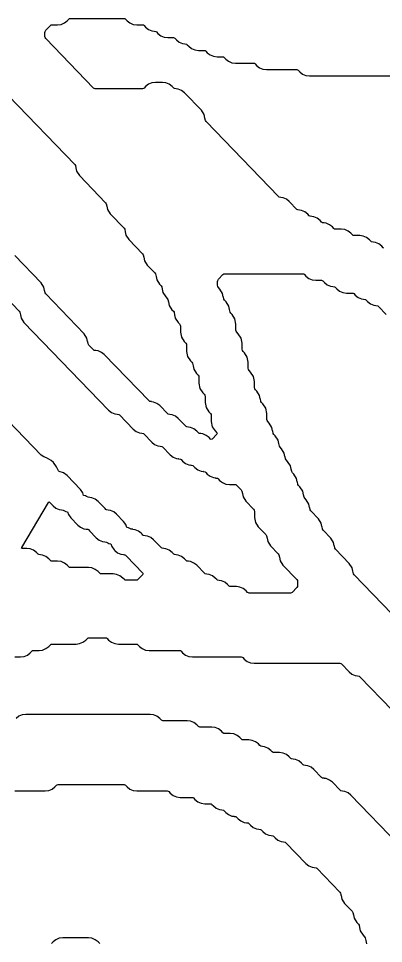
# Model space of a CAD drawing. Header units: millimetres. Extents: x 10 to 410, y 18 to 283.
# Drawn here: x 32.89 to 46.41, y 53.31 to 87.54 of the extents above; entities that cross this region are included whole.
import ezdxf

# ---------------------------------------------------------------- set-up
doc = ezdxf.new("R2010")
doc.units = ezdxf.units.MM
doc.layers.add('CUT', color=1, linetype='Continuous')

msp = doc.modelspace()

# ---------------------------------------------------------------- linework, layer by layer
at = {"layer": 'CUT'}
for points in [[(46.4318, 79.0422), (46.4067, 79.0621), (46.349, 79.1217), (46.2444, 79.2044), (46.1216, 79.2565), (46.0396, 79.2675), (46.0399, 79.2698), (45.975, 79.2785), (45.9499, 79.2983), (45.8922, 79.358), (45.7876, 79.4407), (45.6649, 79.4928), (45.5327, 79.5105), (45.3215, 79.5105), (45.2899, 79.5148), (45.2648, 79.5346), (45.2071, 79.5943), (45.1025, 79.677), (44.9797, 79.7291), (44.8476, 79.7468), (44.6364, 79.7468), (44.6047, 79.7511), (44.5796, 79.7709), (44.5219, 79.8306), (44.4173, 79.9133), (44.2946, 79.9653), (44.2125, 79.9764), (44.2128, 79.9787), (44.148, 79.9874), (44.1229, 80.0072), (44.0652, 80.0669), (43.9606, 80.1496), (43.8378, 80.2016), (43.7558, 80.2127), (43.7561, 80.2149), (43.6912, 80.2237), (43.6661, 80.2435), (43.6084, 80.3032), (43.5038, 80.3858), (43.3811, 80.4379), (43.299, 80.449), (43.2993, 80.4512), (43.2344, 80.46), (43.2094, 80.4798), (42.9233, 80.7758), (42.8187, 80.8584), (42.6959, 80.9105), (42.6139, 80.9215), (42.6142, 80.9238), (42.5493, 80.9325), (42.5242, 80.9523), (39.8404, 83.7291), (39.8156, 83.7672), (39.7977, 83.8592), (39.7951, 83.8587), (39.7705, 83.9853), (39.6665, 84.1453), (39.0408, 84.7926), (38.9362, 84.8753), (38.8135, 84.9274), (38.7314, 84.9384), (38.7317, 84.9407), (38.6668, 84.9494), (38.6418, 84.9692), (38.5841, 85.0289), (38.4794, 85.1116), (38.3567, 85.1637), (38.2245, 85.1814), (37.9636, 85.1814), (37.8315, 85.1637), (37.7087, 85.1116), (37.6041, 85.0289), (37.5464, 84.9692), (37.5213, 84.9494), (37.4897, 84.9451), (35.7296, 84.9451), (35.6979, 84.9494), (35.6728, 84.9692), (33.9025, 86.8008), (33.8777, 86.839), (33.8691, 86.8836), (33.8691, 87.0236), (33.8777, 87.0682), (33.9025, 87.1064), (34.0742, 87.2839), (34.0992, 87.3038), (34.1309, 87.308), (34.3421, 87.308), (34.4742, 87.3258), (34.597, 87.3779), (34.7016, 87.4605), (34.7593, 87.5202), (34.7844, 87.54), (34.8161, 87.5443), (36.8045, 87.5443), (36.8362, 87.54), (36.8613, 87.5202), (36.919, 87.4605), (37.0236, 87.3779), (37.1463, 87.3258), (37.2785, 87.308), (37.4897, 87.308), (37.5213, 87.3038), (37.5464, 87.2839), (37.6041, 87.2242), (37.7087, 87.1416), (37.8315, 87.0895), (37.9135, 87.0785), (37.9132, 87.0762), (37.9781, 87.0675), (38.0032, 87.0477), (38.0609, 86.988), (38.1655, 86.9053), (38.2882, 86.8532), (38.4204, 86.8354), (38.6316, 86.8354), (38.6632, 86.8312), (38.6883, 86.8114), (38.746, 86.7517), (38.8506, 86.669), (38.9734, 86.6169), (39.0554, 86.6059), (39.0551, 86.6036), (39.12, 86.5949), (39.1451, 86.5751), (39.2028, 86.5154), (39.3074, 86.4327), (39.4301, 86.3806), (39.5623, 86.3629), (39.7735, 86.3629), (39.8051, 86.3586), (39.8302, 86.3388), (39.8879, 86.2791), (39.9925, 86.1964), (40.1153, 86.1444), (40.2474, 86.1266), (40.4586, 86.1266), (40.4903, 86.1223), (40.5153, 86.1025), (40.573, 86.0428), (40.6777, 85.9601), (40.8004, 85.9081), (40.9326, 85.8903), (41.6005, 85.8903), (41.6322, 85.886), (41.6572, 85.8662), (41.7149, 85.8065), (41.8196, 85.7239), (41.9423, 85.6718), (42.0745, 85.654), (43.1992, 85.654), (43.2308, 85.6497), (43.2559, 85.6299), (43.3136, 85.5702), (43.4182, 85.4876), (43.541, 85.4355), (43.6731, 85.4177), (47.1314, 85.4177)], [(32.522, 84.6848), (34.9775, 82.1443), (35.0023, 82.1062), (35.0202, 82.0142), (35.0228, 82.0148), (35.0474, 81.8882), (35.1514, 81.7281), (36.1194, 80.7266), (36.1442, 80.6885), (36.1621, 80.5965), (36.1647, 80.597), (36.1893, 80.4704), (36.2933, 80.3103), (36.8045, 79.7815), (36.8293, 79.7433), (36.8472, 79.6514), (36.8498, 79.6519), (36.8744, 79.5253), (36.9785, 79.3652), (37.4897, 78.8363), (37.5144, 78.7982), (37.5323, 78.7062), (37.535, 78.7067), (37.5596, 78.5801), (37.6636, 78.4201), (37.9464, 78.1275), (37.9712, 78.0893), (37.9891, 77.9974), (37.9917, 77.9979), (38.0163, 77.8713), (38.1204, 77.7112), (38.1748, 77.6549), (38.1996, 77.6167), (38.2175, 77.5248), (38.2201, 77.5253), (38.2447, 77.3987), (38.3488, 77.2386), (38.4032, 77.1823), (38.428, 77.1442), (38.4459, 77.0522), (38.4485, 77.0527), (38.4731, 76.9261), (38.5771, 76.766), (38.6316, 76.7097), (38.6563, 76.6716), (38.6742, 76.5796), (38.6769, 76.5802), (38.7015, 76.4536), (38.8055, 76.2935), (38.8599, 76.2372), (38.8847, 76.199), (38.8934, 76.1544), (38.8934, 75.9321), (38.9299, 75.7447), (39.0339, 75.5846), (39.0883, 75.5283), (39.1131, 75.4902), (39.1218, 75.4455), (39.1218, 75.2232), (39.1582, 75.0358), (39.2623, 74.8758), (39.3167, 74.8194), (39.3415, 74.7813), (39.3594, 74.6894), (39.362, 74.6899), (39.3866, 74.5633), (39.4907, 74.4032), (39.5451, 74.3469), (39.5699, 74.3087), (39.5786, 74.2641), (39.5786, 74.0418), (39.615, 73.8544), (39.719, 73.6943), (39.7735, 73.638), (39.7982, 73.5999), (39.8069, 73.5552), (39.8069, 73.3329), (39.8434, 73.1455), (39.9474, 72.9855), (40.0018, 72.9292), (40.0266, 72.891), (40.0353, 72.8463), (40.0353, 72.6241), (40.0718, 72.4367), (40.1758, 72.2766), (40.2369, 72.2133), (40.2565, 72.1857), (40.2369, 72.158), (40.0633, 71.9783), (40.0353, 71.9574), (40.0074, 71.9783), (39.9543, 72.0331), (39.8497, 72.1158), (39.727, 72.1679), (39.6449, 72.1789), (39.6452, 72.1812), (39.5804, 72.1899), (39.5553, 72.2097), (39.4976, 72.2694), (39.393, 72.3521), (39.2702, 72.4042), (39.1882, 72.4152), (39.1885, 72.4175), (39.1236, 72.4262), (39.0985, 72.446), (38.8124, 72.742), (38.7078, 72.8247), (38.5851, 72.8767), (38.503, 72.8878), (38.5033, 72.8901), (38.4385, 72.8988), (38.4134, 72.9186), (38.1273, 73.2146), (38.0227, 73.2972), (37.8999, 73.3493), (37.8179, 73.3603), (37.8182, 73.3626), (37.7533, 73.3714), (37.7282, 73.3912), (36.0719, 75.1049), (35.9673, 75.1875), (35.8445, 75.2396), (35.7625, 75.2506), (35.7628, 75.2529), (35.6979, 75.2616), (35.6728, 75.2815), (35.5012, 75.459), (35.4764, 75.4972), (35.4585, 75.5891), (35.4559, 75.5886), (35.4313, 75.7152), (35.3272, 75.8753), (33.9025, 77.3493), (33.8777, 77.3875), (33.8599, 77.4794), (33.8572, 77.4789), (33.8326, 77.6055), (33.7286, 77.7656), (32.7606, 78.7671)], [(48.4621, 63.7034), (45.3215, 66.9527), (45.2967, 66.9909), (45.2789, 67.0828), (45.2762, 67.0823), (45.2516, 67.2089), (45.1476, 67.369), (44.6364, 67.8979), (44.6116, 67.936), (44.5937, 68.0279), (44.5911, 68.0274), (44.5665, 68.154), (44.4624, 68.3141), (44.1796, 68.6067), (44.1548, 68.6449), (44.137, 68.7368), (44.1343, 68.7363), (44.1097, 68.8629), (44.0057, 69.023), (43.7229, 69.3156), (43.6981, 69.3537), (43.6802, 69.4457), (43.6776, 69.4452), (43.6529, 69.5718), (43.5489, 69.7318), (43.4945, 69.7881), (43.4697, 69.8263), (43.4518, 69.9182), (43.4492, 69.9177), (43.4246, 70.0443), (43.3205, 70.2044), (43.2661, 70.2607), (43.2413, 70.2989), (43.2234, 70.3908), (43.2208, 70.3903), (43.1962, 70.5169), (43.0922, 70.677), (43.0377, 70.7333), (43.0129, 70.7714), (42.9951, 70.8634), (42.9924, 70.8629), (42.9678, 70.9895), (42.8638, 71.1496), (42.8094, 71.2059), (42.7846, 71.244), (42.7667, 71.336), (42.764, 71.3355), (42.7394, 71.4621), (42.6354, 71.6221), (42.581, 71.6784), (42.5562, 71.7166), (42.5383, 71.8085), (42.5357, 71.808), (42.511, 71.9346), (42.407, 72.0947), (42.3526, 72.151), (42.3278, 72.1892), (42.3099, 72.2811), (42.3073, 72.2806), (42.2827, 72.4072), (42.1786, 72.5673), (42.1242, 72.6236), (42.0994, 72.6617), (42.0907, 72.7064), (42.0907, 72.9287), (42.0543, 73.1161), (41.9503, 73.2761), (41.8958, 73.3325), (41.871, 73.3706), (41.8532, 73.4625), (41.8505, 73.462), (41.8259, 73.5886), (41.7219, 73.7487), (41.6675, 73.805), (41.6427, 73.8432), (41.634, 73.8878), (41.634, 74.1101), (41.5975, 74.2975), (41.4935, 74.4576), (41.4391, 74.5139), (41.4143, 74.552), (41.4056, 74.5967), (41.4056, 74.819), (41.3691, 75.0064), (41.2651, 75.1664), (41.2107, 75.2227), (41.1859, 75.2609), (41.1772, 75.3056), (41.1772, 75.5278), (41.1408, 75.7152), (41.0367, 75.8753), (40.9823, 75.9316), (40.9575, 75.9698), (40.9488, 76.0144), (40.9488, 76.2367), (40.9124, 76.4241), (40.8084, 76.5842), (40.7539, 76.6405), (40.7291, 76.6786), (40.7113, 76.7706), (40.7086, 76.7701), (40.684, 76.8967), (40.58, 77.0567), (40.5256, 77.113), (40.5008, 77.1512), (40.4829, 77.2431), (40.4802, 77.2426), (40.4556, 77.3692), (40.3516, 77.5293), (40.2972, 77.5856), (40.2724, 77.6238), (40.2637, 77.6684), (40.2637, 77.8084), (40.2724, 77.853), (40.2972, 77.8912), (40.4688, 78.0688), (40.4939, 78.0886), (40.5256, 78.0928), (43.4275, 78.0928), (43.4592, 78.0886), (43.4843, 78.0688), (43.542, 78.0091), (43.6466, 77.9264), (43.7694, 77.8743), (43.9015, 77.8565), (44.1127, 77.8565), (44.1443, 77.8523), (44.1694, 77.8325), (44.2271, 77.7728), (44.3317, 77.6901), (44.4545, 77.638), (44.5366, 77.627), (44.5362, 77.6247), (44.6011, 77.616), (44.6262, 77.5962), (44.6839, 77.5365), (44.7885, 77.4538), (44.9113, 77.4017), (45.0434, 77.384), (45.2546, 77.384), (45.2862, 77.3797), (45.3113, 77.3599), (45.369, 77.3002), (45.4736, 77.2175), (45.5964, 77.1655), (45.6785, 77.1544), (45.6781, 77.1521), (45.743, 77.1434), (45.7681, 77.1236), (45.8258, 77.0639), (45.9304, 76.9812), (46.0532, 76.9292), (46.1352, 76.9181), (46.1349, 76.9159), (46.1998, 76.9071), (46.2248, 76.8873), (46.5109, 76.5913)], [(32.1825, 77.4749), (32.9221, 76.7097), (32.9469, 76.6716), (32.9647, 76.5796), (32.9674, 76.5802), (32.992, 76.4536), (33.096, 76.2935), (36.2338, 73.047), (36.3384, 72.9644), (36.4612, 72.9123), (36.5433, 72.9013), (36.5429, 72.899), (36.6078, 72.8903), (36.6329, 72.8704), (37.1473, 72.3382), (37.252, 72.2555), (37.3747, 72.2034), (37.4568, 72.1924), (37.4565, 72.1901), (37.5213, 72.1814), (37.5464, 72.1616), (37.8325, 71.8656), (37.9371, 71.7829), (38.0599, 71.7309), (38.1419, 71.7198), (38.1416, 71.7175), (38.2065, 71.7088), (38.2315, 71.689), (38.5176, 71.393), (38.6222, 71.3104), (38.745, 71.2583), (38.8271, 71.2472), (38.8267, 71.245), (38.8916, 71.2362), (38.9167, 71.2164), (38.9744, 71.1567), (39.079, 71.0741), (39.2018, 71.022), (39.2838, 71.011), (39.2835, 71.0087), (39.3484, 71), (39.3734, 70.9801), (39.4311, 70.9204), (39.5358, 70.8378), (39.6585, 70.7857), (39.7406, 70.7747), (39.7403, 70.7724), (39.8051, 70.7637), (39.8302, 70.7439), (39.8879, 70.6842), (39.9925, 70.6015), (40.1153, 70.5494), (40.1973, 70.5384), (40.197, 70.5361), (40.2619, 70.5274), (40.287, 70.5076), (40.3447, 70.4479), (40.4493, 70.3652), (40.572, 70.3131), (40.7042, 70.2954), (40.9154, 70.2954), (40.947, 70.2911), (40.9721, 70.2713), (41.1437, 70.0937), (41.1685, 70.0556), (41.1864, 69.9636), (41.189, 69.9641), (41.2137, 69.8375), (41.3177, 69.6774), (41.6005, 69.3848), (41.6253, 69.3467), (41.634, 69.302), (41.634, 69.0798), (41.6704, 68.8924), (41.7745, 68.7323), (42.0573, 68.4397), (42.082, 68.4016), (42.0999, 68.3096), (42.1026, 68.3101), (42.1272, 68.1835), (42.2312, 68.0234), (42.514, 67.7308), (42.5388, 67.6927), (42.5567, 67.6007), (42.5593, 67.6013), (42.5839, 67.4747), (42.688, 67.3146), (43.1992, 66.7857), (43.2239, 66.7475), (43.2326, 66.7029), (43.2326, 66.5629), (43.2239, 66.5183), (43.1992, 66.4801), (43.0275, 66.3026), (43.0024, 66.2827), (42.9708, 66.2785), (41.4391, 66.2785), (41.4074, 66.2827), (41.3823, 66.3026), (41.3246, 66.3623), (41.22, 66.4449), (41.0973, 66.497), (40.9651, 66.5148), (40.7539, 66.5148), (40.7223, 66.519), (40.6972, 66.5388), (40.6395, 66.5985), (40.5349, 66.6812), (40.4121, 66.7333), (40.3301, 66.7443), (40.3304, 66.7466), (40.2655, 66.7553), (40.2404, 66.7751), (40.1827, 66.8348), (40.0781, 66.9175), (39.9554, 66.9696), (39.8733, 66.9806), (39.8736, 66.9829), (39.8087, 66.9916), (39.7837, 67.0114), (39.4976, 67.3074), (39.393, 67.3901), (39.2702, 67.4421), (39.1882, 67.4532), (39.1885, 67.4555), (39.1236, 67.4642), (39.0985, 67.484), (39.0408, 67.5437), (38.9362, 67.6264), (38.8135, 67.6784), (38.7314, 67.6895), (38.7317, 67.6917), (38.6668, 67.7005), (38.6418, 67.7203), (38.5841, 67.78), (38.4794, 67.8626), (38.3567, 67.9147), (38.2746, 67.9258), (38.2749, 67.928), (38.2101, 67.9368), (38.185, 67.9566), (37.8989, 68.2526), (37.7943, 68.3352), (37.6716, 68.3873), (37.5895, 68.3983), (37.5898, 68.4006), (37.5243, 68.4094), (37.4982, 68.4205), (37.4704, 68.4596), (37.4422, 68.4888), (37.3375, 68.5715), (37.2148, 68.6236), (37.1327, 68.6346), (37.133, 68.6369), (37.1201, 68.6386), (37.1057, 68.6383), (37.0826, 68.6414), (37.0675, 68.6414), (37.0462, 68.6548), (37.0163, 68.6674), (36.9733, 68.692), (36.906, 68.7068), (36.8721, 68.8101), (36.7853, 68.9322), (36.5286, 69.1977), (36.424, 69.2804), (36.3013, 69.3324), (36.2192, 69.3435), (36.2195, 69.3457), (36.154, 69.3546), (36.1279, 69.3656), (36.1001, 69.4048), (35.8435, 69.6703), (35.7389, 69.7529), (35.6161, 69.805), (35.5341, 69.816), (35.5344, 69.8183), (35.4689, 69.8271), (35.4177, 69.8489), (35.3746, 69.8734), (35.3073, 69.8883), (35.2734, 69.9915), (35.1866, 70.1136), (34.6933, 70.624), (34.5608, 70.722), (34.4037, 70.7716), (34.3975, 70.7725), (34.3794, 70.7996), (34.3068, 70.9504), (34.1895, 71.1063), (34.1051, 71.1818), (33.9371, 71.2809), (33.8304, 71.3183), (33.7346, 71.3796), (32.1894, 72.9783)], [(32.7606, 63.9156), (32.9718, 63.9156), (33.104, 63.9334), (33.2267, 63.9855), (33.3313, 64.0681), (33.389, 64.1278), (33.4141, 64.1476), (33.4458, 64.1519), (33.6569, 64.1519), (33.7891, 64.1697), (33.9118, 64.2217), (34.0165, 64.3044), (34.0742, 64.3641), (34.0992, 64.3839), (34.1309, 64.3882), (35.0272, 64.3882), (35.1594, 64.406), (35.2821, 64.458), (35.3867, 64.5407), (35.4444, 64.6004), (35.4695, 64.6202), (35.5012, 64.6245), (36.1194, 64.6245), (36.151, 64.6202), (36.1761, 64.6004), (36.2338, 64.5407), (36.3384, 64.458), (36.4612, 64.406), (36.5933, 64.3882), (37.2613, 64.3882), (37.2929, 64.3839), (37.318, 64.3641), (37.3757, 64.3044), (37.4803, 64.2217), (37.6031, 64.1697), (37.7352, 64.1519), (38.8599, 64.1519), (38.8916, 64.1476), (38.9167, 64.1278), (38.9744, 64.0681), (39.079, 63.9855), (39.2018, 63.9334), (39.3339, 63.9156), (41.1437, 63.9156), (41.1754, 63.9114), (41.2005, 63.8915), (41.2582, 63.8318), (41.3628, 63.7492), (41.4856, 63.6971), (41.6177, 63.6793), (44.7978, 63.6793), (44.8295, 63.6751), (44.8546, 63.6552), (45.1406, 63.3593), (45.2453, 63.2766), (45.368, 63.2245), (45.4501, 63.2135), (45.4498, 63.2112), (45.5146, 63.2025), (45.5397, 63.1827), (46.7393, 61.9415)], [(46.9746, 56.9724), (45.2071, 58.8011), (45.1025, 58.8837), (44.9797, 58.9358), (44.8977, 58.9468), (44.898, 58.9491), (44.8331, 58.9578), (44.808, 58.9777), (44.5219, 59.2736), (44.4173, 59.3563), (44.2946, 59.4084), (44.2125, 59.4194), (44.2128, 59.4217), (44.148, 59.4304), (44.1229, 59.4502), (43.8368, 59.7462), (43.7322, 59.8289), (43.6094, 59.881), (43.5274, 59.892), (43.5277, 59.8943), (43.4628, 59.903), (43.4377, 59.9228), (43.38, 59.9825), (43.2754, 60.0652), (43.1527, 60.1172), (43.0706, 60.1283), (43.0709, 60.1306), (43.0061, 60.1393), (42.981, 60.1591), (42.9233, 60.2188), (42.8187, 60.3015), (42.6959, 60.3535), (42.5638, 60.3713), (42.3526, 60.3713), (42.3209, 60.3756), (42.2958, 60.3954), (42.2381, 60.4551), (42.1335, 60.5377), (42.0108, 60.5898), (41.9287, 60.6009), (41.929, 60.6031), (41.8642, 60.6119), (41.8391, 60.6317), (41.7814, 60.6914), (41.6768, 60.774), (41.554, 60.8261), (41.4219, 60.8439), (41.2107, 60.8439), (41.179, 60.8481), (41.1539, 60.868), (41.0962, 60.9277), (40.9916, 61.0103), (40.8689, 61.0624), (40.7367, 61.0802), (40.5256, 61.0802), (40.4939, 61.0844), (40.4688, 61.1042), (40.4111, 61.1639), (40.3065, 61.2466), (40.1837, 61.2987), (40.0516, 61.3165), (39.612, 61.3165), (39.5804, 61.3207), (39.5553, 61.3405), (39.4976, 61.4002), (39.393, 61.4829), (39.2702, 61.535), (39.1381, 61.5527), (38.2418, 61.5527), (38.2101, 61.557), (38.185, 61.5768), (38.1273, 61.6365), (38.0227, 61.7192), (37.8999, 61.7713), (37.7678, 61.789), (33.1676, 61.789), (33.0355, 61.7713), (32.9127, 61.7192), (32.8081, 61.6365)], [(32.7606, 58.9536), (33.8853, 58.9536), (34.0175, 58.9714), (34.1402, 59.0234), (34.2448, 59.1061), (34.3025, 59.1658), (34.3276, 59.1856), (34.3593, 59.1899), (36.8045, 59.1899), (36.8362, 59.1856), (36.8613, 59.1658), (36.919, 59.1061), (37.0236, 59.0234), (37.1463, 58.9714), (37.2785, 58.9536), (38.4032, 58.9536), (38.4348, 58.9493), (38.4599, 58.9295), (38.5176, 58.8698), (38.6222, 58.7872), (38.745, 58.7351), (38.8771, 58.7173), (39.3167, 58.7173), (39.3484, 58.713), (39.3734, 58.6932), (39.4311, 58.6335), (39.5358, 58.5509), (39.6585, 58.4988), (39.7907, 58.481), (40.0018, 58.481), (40.0335, 58.4768), (40.0586, 58.4569), (40.1163, 58.3972), (40.2209, 58.3146), (40.3437, 58.2625), (40.4257, 58.2515), (40.4254, 58.2492), (40.4903, 58.2405), (40.5153, 58.2206), (40.573, 58.161), (40.6777, 58.0783), (40.8004, 58.0262), (40.8825, 58.0152), (40.8822, 58.0129), (40.947, 58.0042), (40.9721, 57.9844), (41.0298, 57.9247), (41.1344, 57.842), (41.2572, 57.7899), (41.3392, 57.7789), (41.3389, 57.7766), (41.4038, 57.7679), (41.4289, 57.7481), (41.4866, 57.6884), (41.5912, 57.6057), (41.7139, 57.5536), (41.796, 57.5426), (41.7957, 57.5403), (41.8605, 57.5316), (41.8856, 57.5118), (41.9433, 57.4521), (42.0479, 57.3694), (42.1707, 57.3174), (42.2528, 57.3063), (42.2524, 57.304), (42.3173, 57.2953), (42.3424, 57.2755), (42.4001, 57.2158), (42.5047, 57.1331), (42.6275, 57.0811), (42.7095, 57.07), (42.7092, 57.0678), (42.7741, 57.059), (42.7991, 57.0392), (43.542, 56.2707), (43.6466, 56.188), (43.7694, 56.1359), (43.8514, 56.1249), (43.8511, 56.1226), (43.916, 56.1139), (43.941, 56.0941), (44.7978, 55.2076), (44.8226, 55.1695), (44.8405, 55.0775), (44.8431, 55.078), (44.8677, 54.9514), (44.9718, 54.7914), (45.2546, 54.4988), (45.2794, 54.4606), (45.2973, 54.3687), (45.2999, 54.3692), (45.3245, 54.2426), (45.4285, 54.0825), (45.483, 54.0262), (45.5077, 53.988), (45.5256, 53.8961), (45.5283, 53.8966), (45.5529, 53.77), (45.6569, 53.6099), (45.7113, 53.5536), (45.7361, 53.5155), (45.754, 53.4235), (45.7566, 53.424), (45.7813, 53.2974)], [(35.9012, 53.3068), (35.8435, 53.3665), (35.7389, 53.4491), (35.6161, 53.5012), (35.484, 53.519), (34.5379, 53.519), (34.4058, 53.5012), (34.283, 53.4491), (34.1784, 53.3665), (34.1207, 53.3068)]]:
    msp.add_lwpolyline(points, dxfattribs=at)
msp.add_lwpolyline([(35.8817, 68.2386), (36.0044, 68.1866), (36.0865, 68.1755), (36.0862, 68.1732), (36.1517, 68.1644), (36.2029, 68.1427), (36.2459, 68.1182), (36.3133, 68.1033), (36.3472, 68), (36.434, 67.8779), (36.4622, 67.8487), (36.5668, 67.7661), (36.6896, 67.714), (36.7716, 67.7029), (36.7713, 67.7007), (36.7843, 67.6989), (36.7987, 67.6993), (36.8217, 67.6962), (36.8368, 67.6962), (36.8582, 67.6828), (36.8629, 67.6808), (36.8907, 67.6416), (37.4964, 67.015), (37.5159, 66.9873), (37.4964, 66.9597), (37.318, 66.7751), (37.2929, 66.7553), (37.2613, 66.7511), (36.8715, 66.7511), (36.8398, 66.7553), (36.8147, 66.7751), (36.757, 66.8348), (36.6524, 66.9175), (36.5297, 66.9696), (36.3975, 66.9873), (35.958, 66.9873), (35.9263, 66.9916), (35.9012, 67.0114), (35.8435, 67.0711), (35.7389, 67.1538), (35.6161, 67.2058), (35.484, 67.2236), (34.8161, 67.2236), (34.7844, 67.2279), (34.7593, 67.2477), (34.7016, 67.3074), (34.597, 67.3901), (34.4742, 67.4421), (34.3421, 67.4599), (34.1309, 67.4599), (34.0992, 67.4642), (34.0742, 67.484), (34.0165, 67.5437), (33.9118, 67.6264), (33.7891, 67.6784), (33.707, 67.6895), (33.7073, 67.6917), (33.6425, 67.7005), (33.6174, 67.7203), (33.5597, 67.78), (33.4551, 67.8626), (33.3323, 67.9147), (33.2002, 67.9325), (33.041, 67.9325), (33.0113, 67.937), (33.0225, 67.9649), (34.0046, 69.6292), (34.0251, 69.6542), (34.0508, 69.6347), (34.1784, 69.5027), (34.283, 69.4201), (34.4058, 69.368), (34.4878, 69.357), (34.4875, 69.3547), (34.553, 69.3459), (34.6042, 69.3241), (34.6473, 69.2996), (34.7146, 69.2847), (34.7485, 69.1815), (34.8353, 69.0594), (35.0919, 68.7939), (35.1965, 68.7112), (35.3193, 68.6591), (35.4014, 68.6481), (35.401, 68.6458), (35.4665, 68.637), (35.4926, 68.6259), (35.5204, 68.5868), (35.7771, 68.3213)], close=True, dxfattribs=at)

doc.saveas('drawing.dxf')
